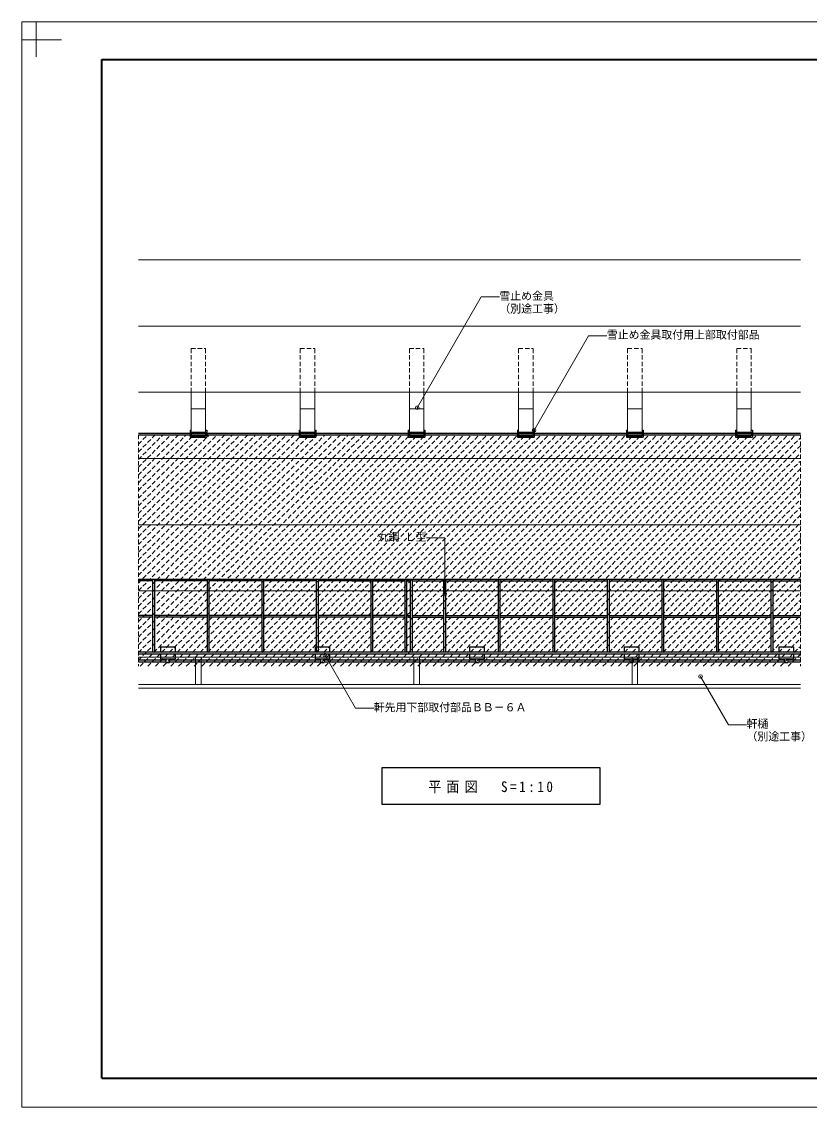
# Model space of a CAD drawing. Units: millimetres on the paper, with parts at other scales. Extents: x -210 to 210, y -148 to 150.
# Drawn here: x -210 to 6.5, y -148.5 to 149.9 of the extents above; entities that cross this region are included whole.
import ezdxf
from ezdxf.enums import TextEntityAlignment as Align

# ---------------------------------------------------------------- set-up
doc = ezdxf.new("R2010")
doc.units = ezdxf.units.MM
doc.header["$PDMODE"] = 32
doc.header["$PDSIZE"] = 1
doc.linetypes.add('DASHED1', pattern=[1.8, 1.2, -0.6])
for name, color, linetype, lineweight in [('0-2', 5, 'Continuous', 9), ('0-4', 5, 'Continuous', 9), ('0-6', 5, 'DASHED1', 9), ('0-8', 2, 'Continuous', 25), ('0-9', 2, 'Continuous', 25), ('0-A', 5, 'Continuous', 9), ('F-0_通り芯', 6, 'Continuous', 9)]:
    doc.layers.add(name, color=color, linetype=linetype, lineweight=lineweight)
doc.styles.add('ＭＳ ゴシック', font='')
doc.styles.get('ＭＳ ゴシック').set_extended_font_data('MS Gothic')

msp = doc.modelspace()

# ---------------------------------------------------------------- linework, layer by layer
at = {"layer": '0-2'}
for p, q in [((-177.93, 84.417), (4.07, 84.417)), ((-177.93, 66.217), (4.07, 66.217)), ((-177.93, 48.017), (4.07, 48.017)), ((-177.93, 29.817), (4.07, 29.817)), ((-177.93, 11.617), (4.07, 11.617)), ((-177.93, -6.583), (4.07, -6.583)), ((-177.93, -24.783), (4.07, -24.783)), ((-162.18, -24.783), (-162.18, -32.283)), ((-160.68, -24.783), (-160.68, -32.283)), ((-102.18, -24.783), (-102.18, -32.283)), ((-100.68, -24.783), (-100.68, -32.283)), ((-42.18, -24.783), (-42.18, -32.283)), ((-40.68, -24.783), (-40.68, -32.283)), ((-177.93, -32.283), (4.07, -32.283)), ((-177.93, -33.283), (4.07, -33.283))]:
    msp.add_line(p, q, dxfattribs=at)
at = {"layer": '0-4'}
for p, q in [((-93.672, 8.033), (-98.672, 8.033)), ((-93.672, -7.408), (-93.672, 8.033)), ((-126.679, -24.178), (-118.222, -38.826)), ((-118.222, -38.826), (-113.222, -38.826))]:
    msp.add_line(p, q, dxfattribs=at)
for points in [[(-101.27, 43.786), (-83.686, 74.244), (-78.686, 74.244)], [(-69.13, 37.617), (-54.144, 63.574), (-49.144, 63.574)], [(-23.376, -30.096), (-15.726, -43.346), (-10.726, -43.346)]]:
    msp.add_lwpolyline(points, dxfattribs=at)
at = {"layer": '0-4', "color": 2, "lineweight": 25}
msp.add_lwpolyline([(-50.996, -55.173), (-110.996, -55.173), (-110.996, -65.173), (-50.996, -65.173)], close=True, dxfattribs=at)
at = {"layer": '0-4'}
for p in [(-101.27, 43.786), (-69.13, 37.617), (-93.672, -7.408), (-126.679, -24.178), (-23.376, -30.096)]:
    msp.add_point(p, dxfattribs=at)
at = {"layer": '0-6'}
for p, q in [((-177.93, 36.317), (-177.93, -27.283)), ((-177.93, -25.615), (-115.998, 36.317)), ((-177.93, -23.494), (-118.119, 36.317)), ((-177.93, -21.373), (-120.24, 36.317)), ((-177.93, -19.251), (-122.362, 36.317)), ((-177.93, -17.13), (-124.483, 36.317)), ((-177.93, -15.009), (-126.604, 36.317)), ((-177.93, -12.887), (-128.725, 36.317)), ((-177.93, -10.766), (-130.847, 36.317)), ((-177.93, -8.645), (-132.968, 36.317)), ((-177.93, -6.523), (-135.089, 36.317)), ((-177.93, -4.402), (-137.211, 36.317)), ((-177.93, -2.281), (-139.332, 36.317)), ((-177.93, -0.159), (-141.453, 36.317)), ((-177.93, 1.962), (-143.575, 36.317)), ((-177.93, 4.083), (-145.696, 36.317)), ((-177.93, 6.204), (-147.817, 36.317)), ((-177.93, 8.326), (-149.939, 36.317)), ((-177.93, 10.447), (-152.06, 36.317)), ((-177.93, 12.568), (-154.181, 36.317)), ((-177.93, 14.69), (-156.303, 36.317)), ((-177.93, 16.811), (-158.424, 36.317)), ((-177.93, 18.932), (-160.545, 36.317)), ((-177.93, 21.054), (-162.667, 36.317)), ((-177.93, 23.175), (-164.788, 36.317)), ((-177.93, 25.296), (-166.909, 36.317)), ((-177.93, 27.418), (-169.031, 36.317)), ((-177.93, 29.539), (-171.152, 36.317)), ((-177.93, 31.66), (-173.273, 36.317)), ((-177.93, 33.782), (-175.395, 36.317)), ((-177.476, -27.283), (-113.876, 36.317)), ((-175.355, -27.283), (-111.755, 36.317)), ((-173.234, -27.283), (-109.634, 36.317)), ((-171.112, -27.283), (-107.512, 36.317)), ((-168.991, -27.283), (-105.391, 36.317)), ((-166.87, -27.283), (-103.27, 36.317)), ((-164.748, -27.283), (-101.148, 36.317)), ((-162.627, -27.283), (-99.027, 36.317)), ((-160.506, -27.283), (-96.906, 36.317)), ((-158.384, -27.283), (-94.784, 36.317)), ((-156.263, -27.283), (-92.663, 36.317)), ((-154.142, -27.283), (-90.542, 36.317)), ((-152.02, -27.283), (-88.42, 36.317)), ((-149.899, -27.283), (-86.299, 36.317)), ((-147.778, -27.283), (-84.178, 36.317)), ((-145.656, -27.283), (-82.056, 36.317)), ((-143.535, -27.283), (-79.935, 36.317)), ((-141.414, -27.283), (-77.814, 36.317)), ((-139.292, -27.283), (-75.692, 36.317)), ((-137.171, -27.283), (-73.571, 36.317)), ((-135.05, -27.283), (-71.45, 36.317)), ((-132.929, -27.283), (-69.329, 36.317)), ((-130.807, -27.283), (-67.207, 36.317)), ((-128.686, -27.283), (-65.086, 36.317)), ((-126.565, -27.283), (-62.965, 36.317)), ((-124.443, -27.283), (-60.843, 36.317)), ((-122.322, -27.283), (-58.722, 36.317)), ((-120.201, -27.283), (-56.601, 36.317)), ((-118.079, -27.283), (-54.479, 36.317)), ((-115.958, -27.283), (-52.358, 36.317)), ((-113.837, -27.283), (-50.237, 36.317)), ((-111.715, -27.283), (-48.115, 36.317)), ((-109.594, -27.283), (-45.994, 36.317)), ((-107.473, -27.283), (-43.873, 36.317)), ((-105.351, -27.283), (-41.751, 36.317)), ((-103.23, -27.283), (-39.63, 36.317)), ((-101.109, -27.283), (-37.509, 36.317)), ((-98.987, -27.283), (-35.387, 36.317)), ((-96.866, -27.283), (-33.266, 36.317)), ((-94.745, -27.283), (-31.145, 36.317)), ((-92.623, -27.283), (-29.023, 36.317)), ((-90.502, -27.283), (-26.902, 36.317)), ((-88.381, -27.283), (-24.781, 36.317)), ((-86.259, -27.283), (-22.659, 36.317)), ((-84.138, -27.283), (-20.538, 36.317)), ((-82.017, -27.283), (-18.417, 36.317)), ((-79.896, -27.283), (-16.296, 36.317)), ((-77.774, -27.283), (-14.174, 36.317)), ((-75.653, -27.283), (-12.053, 36.317)), ((-73.532, -27.283), (-9.932, 36.317)), ((-71.41, -27.283), (-7.81, 36.317)), ((-69.289, -27.283), (-5.689, 36.317)), ((-67.168, -27.283), (-3.568, 36.317)), ((-65.046, -27.283), (-1.446, 36.317)), ((-62.925, -27.283), (0.675, 36.317)), ((-60.804, -27.283), (2.796, 36.317)), ((4.07, 36.317), (4.07, -27.283)), ((-58.682, -27.283), (4.07, 35.469)), ((-56.561, -27.283), (4.07, 33.348)), ((-54.44, -27.283), (4.07, 31.227)), ((-52.318, -27.283), (4.07, 29.105)), ((-50.197, -27.283), (4.07, 26.984)), ((-48.076, -27.283), (4.07, 24.863)), ((-45.954, -27.283), (4.07, 22.741)), ((-43.833, -27.283), (4.07, 20.62)), ((-41.712, -27.283), (4.07, 18.499)), ((-39.59, -27.283), (4.07, 16.378)), ((-37.469, -27.283), (4.07, 14.256)), ((-35.348, -27.283), (4.07, 12.135)), ((-33.226, -27.283), (4.07, 10.014)), ((-31.105, -27.283), (4.07, 7.892)), ((-28.984, -27.283), (4.07, 5.771)), ((-26.862, -27.283), (4.07, 3.65)), ((-24.741, -27.283), (4.07, 1.528)), ((-22.62, -27.283), (4.07, -0.593)), ((-20.499, -27.283), (4.07, -2.714)), ((-18.377, -27.283), (4.07, -4.836)), ((-16.256, -27.283), (4.07, -6.957)), ((-14.135, -27.283), (4.07, -9.078)), ((-12.013, -27.283), (4.07, -11.2)), ((-9.892, -27.283), (4.07, -13.321)), ((-7.771, -27.283), (4.07, -15.442)), ((-5.649, -27.283), (4.07, -17.564)), ((-3.528, -27.283), (4.07, -19.685)), ((-1.407, -27.283), (4.07, -21.806)), ((0.715, -27.283), (4.07, -23.928))]:
    msp.add_line(p, q, dxfattribs=at)
at = {"layer": '0-8'}
for p, q in [((-163.73, 37.617), (-163.73, 35.717)), ((-163.73, 37.617), (-163.43, 37.617)), ((-163.43, 37.017), (-163.43, 36.017)), ((-163.43, 36.017), (-159.43, 36.017)), ((-159.43, 37.617), (-159.13, 37.617)), ((-159.43, 37.017), (-159.43, 36.017)), ((-159.13, 37.617), (-159.13, 35.717)), ((-133.73, 37.617), (-133.73, 35.717)), ((-133.73, 37.617), (-133.43, 37.617)), ((-133.43, 37.017), (-133.43, 36.017)), ((-133.43, 36.017), (-129.43, 36.017)), ((-129.43, 37.617), (-129.13, 37.617)), ((-129.43, 37.017), (-129.43, 36.017)), ((-129.13, 37.617), (-129.13, 35.717)), ((-103.73, 37.617), (-103.73, 35.717)), ((-103.73, 37.617), (-103.43, 37.617)), ((-103.43, 37.017), (-103.43, 36.017)), ((-103.43, 36.017), (-99.43, 36.017)), ((-99.43, 37.617), (-99.13, 37.617)), ((-99.43, 37.017), (-99.43, 36.017)), ((-99.13, 37.617), (-99.13, 35.717)), ((-73.73, 37.617), (-73.73, 35.717)), ((-73.73, 37.617), (-73.43, 37.617)), ((-73.43, 37.017), (-73.43, 36.017)), ((-73.43, 36.017), (-69.43, 36.017)), ((-69.43, 37.617), (-69.13, 37.617)), ((-69.43, 37.017), (-69.43, 36.017)), ((-69.13, 37.617), (-69.13, 35.717)), ((-43.73, 37.617), (-43.73, 35.717)), ((-43.73, 37.617), (-43.43, 37.617)), ((-43.43, 37.017), (-43.43, 36.017)), ((-43.43, 36.017), (-39.43, 36.017)), ((-39.43, 37.617), (-39.13, 37.617)), ((-39.43, 37.017), (-39.43, 36.017)), ((-39.13, 37.617), (-39.13, 35.717)), ((-13.73, 37.617), (-13.73, 35.717)), ((-13.73, 37.617), (-13.43, 37.617)), ((-13.43, 37.017), (-13.43, 36.017)), ((-13.43, 36.017), (-9.43, 36.017)), ((-9.43, 37.617), (-9.13, 37.617)), ((-9.43, 37.017), (-9.43, 36.017)), ((-9.13, 37.617), (-9.13, 35.717)), ((-163.73, 35.717), (-159.13, 35.717)), ((-133.73, 35.717), (-129.13, 35.717)), ((-103.73, 35.717), (-99.13, 35.717)), ((-73.73, 35.717), (-69.13, 35.717)), ((-43.73, 35.717), (-39.13, 35.717)), ((-13.73, 35.717), (-9.13, 35.717)), ((-173.93, -3.823), (-177.93, -3.823)), ((-173.93, -23.323), (-173.93, -3.323)), ((-173.43, -23.323), (-173.43, -3.323)), ((-158.93, -3.823), (-173.43, -3.823)), ((-158.93, -23.323), (-158.93, -3.323)), ((-158.43, -23.323), (-158.43, -3.323)), ((-143.93, -3.823), (-158.43, -3.823)), ((-143.93, -23.323), (-143.93, -3.323)), ((-143.43, -23.323), (-143.43, -3.323)), ((-128.93, -3.823), (-143.43, -3.823)), ((-128.93, -23.323), (-128.93, -3.323)), ((-128.43, -23.323), (-128.43, -3.323)), ((-113.93, -3.823), (-128.43, -3.823)), ((-119.18, -3.823), (-104.68, -3.823)), ((-113.93, -23.323), (-113.93, -3.323)), ((-113.43, -23.323), (-113.43, -3.323)), ((-104.68, -3.823), (-113.43, -3.823)), ((-104.68, -3.323), (-104.68, -23.323)), ((-104.68, -3.323), (-104.68, -23.323)), ((-104.18, -3.323), (-104.18, -23.323)), ((-104.18, -3.323), (-104.18, -23.323)), ((-103.68, -3.323), (4.07, -3.323)), ((-103.18, -3.323), (-103.18, -23.323)), ((-102.68, -3.323), (-102.68, -23.323)), ((-102.68, -3.823), (-93.93, -3.823)), ((-93.93, -23.323), (-93.93, -3.323)), ((-93.43, -23.323), (-93.43, -3.323)), ((-93.43, -3.823), (-78.93, -3.823)), ((-78.93, -23.323), (-78.93, -3.323)), ((-78.43, -23.323), (-78.43, -3.323)), ((-78.43, -3.823), (-63.93, -3.823)), ((-63.93, -23.323), (-63.93, -3.323)), ((-63.43, -23.323), (-63.43, -3.323)), ((-63.43, -3.823), (-48.93, -3.823)), ((-48.93, -23.323), (-48.93, -3.323)), ((-48.43, -23.323), (-48.43, -3.323)), ((-48.43, -3.823), (-33.93, -3.823)), ((-33.93, -23.323), (-33.93, -3.323)), ((-33.43, -23.323), (-33.43, -3.323)), ((-33.43, -3.823), (-18.93, -3.823)), ((-18.93, -23.323), (-18.93, -3.323)), ((-18.43, -23.323), (-18.43, -3.323)), ((-18.43, -3.823), (-3.93, -3.823)), ((-3.93, -23.323), (-3.93, -3.323)), ((-3.43, -23.323), (-3.43, -3.323)), ((-173.93, -13.323), (-177.93, -13.323)), ((-173.93, -13.823), (-177.93, -13.823)), ((-158.93, -13.323), (-173.43, -13.323)), ((-158.93, -13.823), (-173.43, -13.823)), ((-143.93, -13.323), (-158.43, -13.323)), ((-143.93, -13.823), (-158.43, -13.823)), ((-128.93, -13.323), (-143.43, -13.323)), ((-128.93, -13.823), (-143.43, -13.823)), ((-113.93, -13.323), (-128.43, -13.323)), ((-113.93, -13.823), (-128.43, -13.823)), ((-104.68, -13.323), (-113.43, -13.323)), ((-104.68, -13.823), (-113.43, -13.823)), ((-103.68, -13.323), (-104.18, -13.323)), ((-103.68, -13.823), (-104.18, -13.823)), ((-103.68, -13.323), (-103.68, -13.823)), ((-103.68, -13.323), (-103.18, -13.323)), ((-103.68, -13.323), (-103.68, -13.823)), ((-103.68, -13.823), (-103.18, -13.823)), ((-102.68, -13.323), (-93.93, -13.323)), ((-102.68, -13.823), (-93.93, -13.823)), ((-93.43, -13.323), (-78.93, -13.323)), ((-93.43, -13.823), (-78.93, -13.823)), ((-78.43, -13.323), (-63.93, -13.323)), ((-78.43, -13.823), (-63.93, -13.823)), ((-63.43, -13.323), (-48.93, -13.323)), ((-63.43, -13.823), (-48.93, -13.823)), ((-48.43, -13.323), (-33.93, -13.323)), ((-48.43, -13.823), (-33.93, -13.823)), ((-33.43, -13.323), (-18.93, -13.323)), ((-33.43, -13.823), (-18.93, -13.823)), ((-18.43, -13.323), (-3.93, -13.323)), ((-18.43, -13.823), (-3.93, -13.823)), ((-3.43, -13.323), (4.07, -13.323)), ((-3.43, -13.823), (4.07, -13.823)), ((-177.93, -23.323), (-103.68, -23.323)), ((-177.93, -23.823), (-103.68, -23.823)), ((-103.68, -23.323), (4.07, -23.323)), ((-103.68, -23.323), (-103.68, -23.823)), ((-103.68, -23.323), (-103.68, -23.823)), ((-103.68, -23.323), (-103.68, -23.823))]:
    msp.add_line(p, q, dxfattribs=at)
for points in [[(-177.93, -3.323), (-103.68, -3.323), (-103.68, -3.823)], [(-103.68, -3.323), (-103.68, -3.823), (-104.18, -3.823)], [(-104.18, -3.823), (-103.68, -3.823), (-103.18, -3.823)], [(-3.43, -3.823), (-1.434, -3.823), (4.07, -3.823)], [(-103.68, -23.323), (-103.68, -23.823), (4.07, -23.823)]]:
    msp.add_lwpolyline(points, dxfattribs=at)
at = {"layer": '0-9'}
for p, q in [((-177.93, 36.817), (4.07, 36.817)), ((-177.93, 36.317), (4.07, 36.317)), ((-171.848, -21.983), (-167.848, -21.983)), ((-171.848, -21.983), (-171.848, -23.323)), ((-171.848, -23.823), (-171.848, -25.283)), ((-167.848, -21.983), (-167.848, -23.323)), ((-167.848, -23.823), (-167.848, -25.283)), ((-129.348, -21.983), (-125.348, -21.983)), ((-129.348, -21.983), (-129.348, -23.323)), ((-129.348, -23.823), (-129.348, -25.283)), ((-125.348, -21.983), (-125.348, -23.323)), ((-125.348, -23.823), (-125.348, -25.283)), ((-86.848, -21.983), (-82.848, -21.983)), ((-86.848, -21.983), (-86.848, -23.323)), ((-86.848, -23.823), (-86.848, -25.283)), ((-82.848, -21.983), (-82.848, -23.323)), ((-82.848, -23.823), (-82.848, -25.283)), ((-44.348, -21.983), (-40.348, -21.983)), ((-44.348, -21.983), (-44.348, -23.323)), ((-44.348, -23.823), (-44.348, -25.283)), ((-40.348, -21.983), (-40.348, -23.323)), ((-40.348, -23.823), (-40.348, -25.283)), ((-1.848, -21.983), (2.152, -21.983)), ((-1.848, -21.983), (-1.848, -23.323)), ((-1.848, -23.823), (-1.848, -25.283)), ((2.152, -21.983), (2.152, -23.323)), ((2.152, -23.823), (2.152, -25.283)), ((-177.93, -25.533), (-170.348, -25.533)), ((-177.93, -26.033), (-170.348, -26.033)), ((-171.848, -25.283), (-167.848, -25.283)), ((-170.348, -25.283), (-170.348, -26.283)), ((-170.348, -26.283), (-169.348, -26.283)), ((-169.348, -25.283), (-169.348, -26.283)), ((-169.348, -25.533), (-127.848, -25.533)), ((-169.348, -26.033), (-127.848, -26.033)), ((-129.348, -25.283), (-125.348, -25.283)), ((-127.848, -25.283), (-127.848, -26.283)), ((-127.848, -26.283), (-126.848, -26.283)), ((-126.848, -25.283), (-126.848, -26.283)), ((-126.848, -25.533), (-85.348, -25.533)), ((-126.848, -26.033), (-85.348, -26.033)), ((-86.848, -25.283), (-82.848, -25.283)), ((-85.348, -25.283), (-85.348, -26.283)), ((-85.348, -26.283), (-84.348, -26.283)), ((-84.348, -25.283), (-84.348, -26.283)), ((-84.348, -25.533), (-42.848, -25.533)), ((-84.348, -26.033), (-42.848, -26.033)), ((-44.348, -25.283), (-40.348, -25.283)), ((-42.848, -25.283), (-42.848, -26.283)), ((-42.848, -26.283), (-41.848, -26.283)), ((-41.848, -25.283), (-41.848, -26.283)), ((-41.848, -25.533), (-0.348, -25.533)), ((-41.848, -26.033), (-0.348, -26.033)), ((-1.848, -25.283), (2.152, -25.283)), ((-0.348, -25.283), (-0.348, -26.283)), ((-0.348, -26.283), (0.652, -26.283)), ((0.652, -25.283), (0.652, -26.283)), ((0.652, -25.533), (4.07, -25.533)), ((0.652, -26.033), (4.07, -26.033))]:
    msp.add_line(p, q, dxfattribs=at)
at = {"layer": '0-A', "linetype": 'DASHED1'}
for p, q in [((-159.43, 48.017), (-159.43, 60.017)), ((-133.43, 48.017), (-133.43, 60.017)), ((-133.43, 60.017), (-129.43, 60.017)), ((-129.43, 48.017), (-129.43, 60.017)), ((-103.43, 48.017), (-103.43, 60.017)), ((-103.43, 60.017), (-99.43, 60.017)), ((-99.43, 48.017), (-99.43, 60.017)), ((-73.43, 48.017), (-73.43, 60.017)), ((-73.43, 60.017), (-69.43, 60.017)), ((-69.43, 48.017), (-69.43, 60.017)), ((-43.43, 48.017), (-43.43, 60.017)), ((-43.43, 60.017), (-39.43, 60.017)), ((-39.43, 48.017), (-39.43, 60.017)), ((-13.43, 48.017), (-13.43, 60.017)), ((-13.43, 60.017), (-9.43, 60.017)), ((-9.43, 48.017), (-9.43, 60.017))]:
    msp.add_line(p, q, dxfattribs=at)
at = {"layer": '0-A'}
for p, q in [((-163.43, 37.017), (-163.43, 48.017)), ((-159.43, 37.017), (-159.43, 48.017)), ((-133.43, 37.017), (-133.43, 48.017)), ((-103.43, 37.017), (-103.43, 48.017)), ((-73.43, 37.017), (-73.43, 48.017)), ((-43.43, 37.017), (-43.43, 48.017)), ((-13.43, 37.017), (-13.43, 48.017)), ((-163.43, 43.517), (-159.43, 43.517)), ((-133.43, 43.517), (-129.43, 43.517)), ((-103.43, 43.517), (-99.43, 43.517)), ((-73.43, 43.517), (-69.43, 43.517)), ((-43.43, 43.517), (-39.43, 43.517)), ((-13.43, 43.517), (-9.43, 43.517)), ((-163.43, 37.017), (-159.43, 37.017))]:
    msp.add_line(p, q, dxfattribs=at)
at = {"layer": '0-A', "linetype": 'DASHED1'}
msp.add_lwpolyline([(-163.43, 48.017), (-163.43, 60.017), (-159.43, 60.017)], dxfattribs=at)
at = {"layer": '0-A'}
for points in [[(-133.43, 37.017), (-129.43, 37.017), (-129.43, 48.017)], [(-103.43, 37.017), (-99.43, 37.017), (-99.43, 48.017)], [(-73.43, 37.017), (-69.43, 37.017), (-69.43, 48.017)], [(-43.43, 37.017), (-39.43, 37.017), (-39.43, 48.017)], [(-13.43, 37.017), (-9.43, 37.017), (-9.43, 48.017)]]:
    msp.add_lwpolyline(points, dxfattribs=at)
at = {"layer": 'F-0_通り芯'}
for p, q in [((-210, 149.878), (-210, -148.5)), ((210, 149.878), (-210, 149.878)), ((-206, 140.258), (-206, 149.878)), ((-199.03, 144.888), (-210, 144.888)), ((-210, -148.5), (210, -148.5))]:
    msp.add_line(p, q, dxfattribs=at)
at = {"layer": 'F-0_通り芯', "color": 3, "lineweight": 40}
for p, q in [((-188, -140.5), (-188, 139.5)), ((-188, 139.5), (202, 139.5)), ((-188, -140.5), (202, -140.5))]:
    msp.add_line(p, q, dxfattribs=at)

# ---------------------------------------------------------------- texts
at = {"layer": '0-4', "color": 7, "style": 'ＭＳ ゴシック'}
for s, p in [('雪止め金具', (-78.686, 72.744)), ('（別途工事）', (-78.686, 69.244)), ('雪止め金具取付用上部取付部品', (-49.144, 62.074)), ('丸鋼 Ｌ型', (-112.172, 6.533)), ('軒先用下部取付部品ＢＢ－６Ａ', (-113.222, -40.326)), ('軒樋', (-10.726, -44.846)), ('（別途工事）', (-10.726, -48.346))]:
    msp.add_text(s, height=2.199, dxfattribs=at).set_placement(p, align=Align.BOTTOM_LEFT)
at = {"layer": '0-4', "color": 7, "insert": (-98.246, -62.173), "char_height": 2.933, "attachment_point": 7, "style": 'ＭＳ ゴシック'}
msp.add_mtext('\\T1.39;\\W0.9;平面図\u3000S=1:10', dxfattribs=at)

doc.saveas('drawing.dxf')
